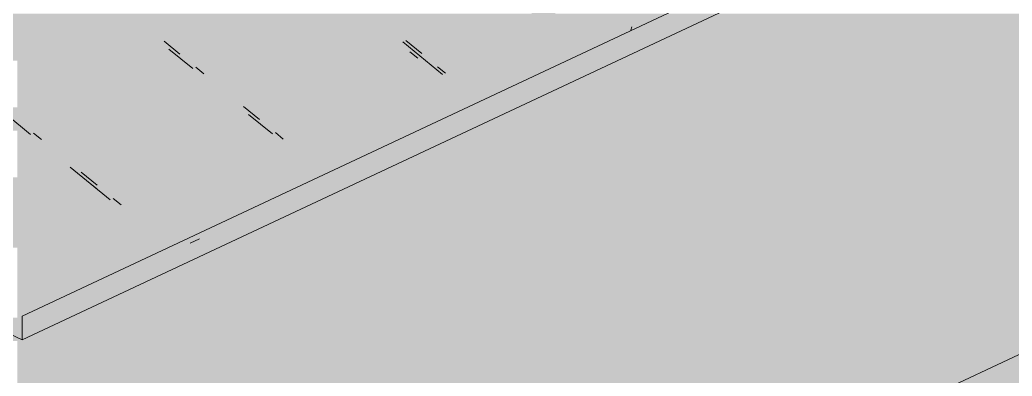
# Model space of a CAD drawing. Header units: millimetres. Extents: x 5 to 1315, y 5 to 292.
# Drawn here: x 1193.778 to 1197.866, y 87.001 to 88.47 of the extents above; entities that cross this region are included whole.
import ezdxf

# ---------------------------------------------------------------- set-up
doc = ezdxf.new("R2010")
doc.units = ezdxf.units.MM
doc.layers.add('EXISTING', color=7, linetype='Continuous')
doc.layers.add('IMAGES', color=7, linetype='Continuous')

# ---------------------------------------------------------------- blocks, each defined once
blk = doc.blocks.new('SHEET_03')
at = {"layer": 'EXISTING', "color": 250, "lineweight": 9}
for p, q in [((293.7871, 87.2481), (297.6014, 89.0388)), ((293.7871, 87.1506), (297.6014, 88.9413)), ((296.2955, 88.4272), (296.2989, 88.4406)), ((295.4338, 88.3307), (295.3683, 88.3846)), ((294.4377, 88.3285), (294.3722, 88.3824)), ((294.3924, 88.3496), (294.4907, 88.2688)), ((295.3558, 88.3787), (295.5196, 88.244)), ((295.4179, 88.3114), (295.3852, 88.3384)), ((294.536, 88.2477), (294.5032, 88.2747)), ((295.5321, 88.2499), (295.4993, 88.2768)), ((294.7653, 88.0592), (294.6998, 88.1131)), ((293.724, 88.0781), (293.8223, 87.9973)), ((294.7201, 88.0803), (294.8184, 87.9995)), ((293.8675, 87.9762), (293.8347, 88.0031)), ((294.8636, 87.9784), (294.8309, 88.0053)), ((293.9861, 87.8626), (294.1499, 87.7279)), ((294.0969, 87.7877), (294.0313, 87.8415)), ((294.0935, 87.7743), (294.0607, 87.8012)), ((294.1951, 87.7069), (294.1624, 87.7338)), ((294.4796, 87.549), (294.5181, 87.5671)), ((293.7871, 87.1506), (293.7871, 87.2481)), ((293.7091, 87.1873), (293.7871, 87.1506)), ((294.2024, 85.3568), (297.9396, 87.1113))]:
    blk.add_line(p, q, dxfattribs=at)
at = {"layer": 'IMAGES', "color": 7}
for points in [[(295.8873, 88.3985), (295.9836, 88.3985), (295.8873, 88.5913), (295.9836, 88.5913)], [(293.5745, 88.3985), (294.0564, 88.3985), (293.5745, 88.4949), (294.0564, 88.4949)], [(294.0564, 88.3985), (294.1527, 88.3985), (294.0564, 88.4949), (294.1527, 88.4949)], [(294.1527, 88.3985), (294.2491, 88.3985), (294.1527, 88.4949), (294.2491, 88.4949)], [(294.2491, 88.3985), (294.3455, 88.3985), (294.2491, 88.4949), (294.3455, 88.4949)], [(294.3455, 88.3985), (294.4418, 88.3985), (294.3455, 88.4949), (294.4418, 88.4949)], [(294.4418, 88.3985), (294.5382, 88.3985), (294.4418, 88.4949), (294.5382, 88.4949)], [(294.5382, 88.3985), (295.02, 88.3985), (294.5382, 88.4949), (295.02, 88.4949)], [(295.02, 88.3985), (295.1164, 88.3985), (295.02, 88.4949), (295.1164, 88.4949)], [(295.1164, 88.3985), (295.2127, 88.3985), (295.1164, 88.4949), (295.2127, 88.4949)], [(295.2127, 88.3985), (295.3091, 88.3985), (295.2127, 88.4949), (295.3091, 88.4949)], [(295.3091, 88.3985), (295.4055, 88.3985), (295.3091, 88.4949), (295.4055, 88.4949)], [(295.4055, 88.3985), (295.5018, 88.3985), (295.4055, 88.4949), (295.5018, 88.4949)], [(295.5018, 88.3985), (295.8873, 88.3985), (295.5018, 88.4949), (295.8873, 88.4949)], [(295.9836, 88.3985), (296.08, 88.3985), (295.9836, 88.4949), (296.08, 88.4949)], [(296.08, 88.3985), (296.1764, 88.3985), (296.08, 88.4949), (296.1764, 88.4949)], [(296.1764, 88.3985), (296.3691, 88.3985), (296.1764, 88.4949), (296.3691, 88.4949)], [(296.3691, 88.3985), (296.4655, 88.3985), (296.3691, 88.4949), (296.4655, 88.4949)], [(296.4655, 88.3985), (296.6582, 88.3985), (296.4655, 88.4949), (296.6582, 88.4949)], [(296.6582, 88.3985), (296.7545, 88.3985), (296.6582, 88.4949), (296.7545, 88.4949)], [(296.7545, 88.3985), (296.8509, 88.3985), (296.7545, 88.4949), (296.8509, 88.4949)], [(296.8509, 88.3985), (297.0436, 88.3985), (296.8509, 88.4949), (297.0436, 88.4949)], [(297.0436, 88.3985), (299.1636, 88.3985), (297.0436, 88.4949), (299.1636, 88.4949)], [(293.6709, 88.3021), (294.1527, 88.3021), (293.6709, 88.3985), (294.1527, 88.3985)], [(294.1527, 88.3021), (294.2491, 88.3021), (294.1527, 88.3985), (294.2491, 88.3985)], [(294.2491, 88.3021), (294.3455, 88.3021), (294.2491, 88.3985), (294.3455, 88.3985)], [(294.3455, 88.3021), (294.5382, 88.3021), (294.3455, 88.3985), (294.5382, 88.3985)], [(294.5382, 88.3021), (294.6345, 88.3021), (294.5382, 88.3985), (294.6345, 88.3985)], [(294.6345, 88.3021), (295.1164, 88.3021), (294.6345, 88.3985), (295.1164, 88.3985)], [(295.1164, 88.3021), (295.3091, 88.3021), (295.1164, 88.3985), (295.3091, 88.3985)], [(295.3091, 88.3021), (295.4055, 88.3021), (295.3091, 88.3985), (295.4055, 88.3985)], [(295.4055, 88.3021), (295.5018, 88.3021), (295.4055, 88.3985), (295.5018, 88.3985)], [(295.5018, 88.3021), (295.5982, 88.3021), (295.5018, 88.3985), (295.5982, 88.3985)], [(295.5982, 88.3021), (295.8873, 88.3021), (295.5982, 88.3985), (295.8873, 88.3985)], [(295.8873, 88.3021), (295.9836, 88.3021), (295.8873, 88.3985), (295.9836, 88.3985)], [(295.9836, 88.3021), (296.08, 88.3021), (295.9836, 88.3985), (296.08, 88.3985)], [(296.08, 88.3021), (296.1764, 88.3021), (296.08, 88.3985), (296.1764, 88.3985)], [(296.1764, 88.3021), (296.3691, 88.3021), (296.1764, 88.3985), (296.3691, 88.3985)], [(296.3691, 88.3021), (296.4655, 88.3021), (296.3691, 88.3985), (296.4655, 88.3985)], [(296.4655, 88.3021), (296.5618, 88.3021), (296.4655, 88.3985), (296.5618, 88.3985)], [(296.5618, 88.3021), (296.6582, 88.3021), (296.5618, 88.3985), (296.6582, 88.3985)], [(296.6582, 88.3021), (296.8509, 88.3021), (296.6582, 88.3985), (296.8509, 88.3985)], [(296.8509, 88.3021), (299.3564, 88.3021), (296.8509, 88.3985), (299.3564, 88.3985)], [(293.7673, 88.2057), (294.2491, 88.2057), (293.7673, 88.3021), (294.2491, 88.3021)], [(294.2491, 88.2057), (294.3455, 88.2057), (294.2491, 88.3021), (294.3455, 88.3021)], [(294.3455, 88.2057), (294.4418, 88.2057), (294.3455, 88.3021), (294.4418, 88.3021)], [(294.4418, 88.2057), (294.5382, 88.2057), (294.4418, 88.3021), (294.5382, 88.3021)], [(294.5382, 88.2057), (294.6345, 88.2057), (294.5382, 88.3021), (294.6345, 88.3021)], [(294.6345, 88.2057), (294.7309, 88.2057), (294.6345, 88.3021), (294.7309, 88.3021)], [(294.7309, 88.2057), (294.8273, 88.2057), (294.7309, 88.3021), (294.8273, 88.3021)], [(294.8273, 88.2057), (295.3091, 88.2057), (294.8273, 88.3021), (295.3091, 88.3021)], [(295.3091, 88.1093), (295.4055, 88.1093), (295.3091, 88.3021), (295.4055, 88.3021)], [(295.4055, 88.2057), (295.5982, 88.2057), (295.4055, 88.3021), (295.5982, 88.3021)], [(295.5982, 88.2057), (295.7909, 88.2057), (295.5982, 88.3021), (295.7909, 88.3021)], [(295.7909, 88.2057), (295.8873, 88.2057), (295.7909, 88.3021), (295.8873, 88.3021)], [(295.8873, 88.2057), (296.08, 88.2057), (295.8873, 88.3021), (296.08, 88.3021)], [(296.08, 88.2057), (296.1764, 88.2057), (296.08, 88.3021), (296.1764, 88.3021)], [(296.1764, 88.2057), (296.2727, 88.2057), (296.1764, 88.3021), (296.2727, 88.3021)], [(296.2727, 88.2057), (296.3691, 88.2057), (296.2727, 88.3021), (296.3691, 88.3021)], [(296.3691, 88.2057), (296.4655, 88.2057), (296.3691, 88.3021), (296.4655, 88.3021)], [(296.4655, 88.2057), (296.6582, 88.2057), (296.4655, 88.3021), (296.6582, 88.3021)], [(296.6582, 88.2057), (299.8382, 88.2057), (296.6582, 88.3021), (299.8382, 88.3021)], [(293.7673, 88.1093), (293.8636, 88.1093), (293.7673, 88.2057), (293.8636, 88.2057)], [(293.8636, 88.1093), (294.3455, 88.1093), (293.8636, 88.2057), (294.3455, 88.2057)], [(294.3455, 88.1093), (294.4418, 88.1093), (294.3455, 88.2057), (294.4418, 88.2057)], [(294.4418, 88.1093), (294.5382, 88.1093), (294.4418, 88.2057), (294.5382, 88.2057)], [(294.5382, 88.1093), (294.7309, 88.1093), (294.5382, 88.2057), (294.7309, 88.2057)], [(294.7309, 88.1093), (294.8273, 88.1093), (294.7309, 88.2057), (294.8273, 88.2057)], [(294.8273, 88.1093), (294.9236, 88.1093), (294.8273, 88.2057), (294.9236, 88.2057)], [(294.9236, 88.1093), (295.3091, 88.1093), (294.9236, 88.2057), (295.3091, 88.2057)], [(295.4055, 88.1093), (295.5018, 88.1093), (295.4055, 88.2057), (295.5018, 88.2057)], [(295.5018, 88.1093), (295.5982, 88.1093), (295.5018, 88.2057), (295.5982, 88.2057)], [(295.5982, 88.1093), (295.6945, 88.1093), (295.5982, 88.2057), (295.6945, 88.2057)], [(295.6945, 88.1093), (295.7909, 88.1093), (295.6945, 88.2057), (295.7909, 88.2057)], [(295.7909, 88.1093), (295.8873, 88.1093), (295.7909, 88.2057), (295.8873, 88.2057)], [(295.8873, 88.1093), (295.9836, 88.1093), (295.8873, 88.2057), (295.9836, 88.2057)], [(295.9836, 88.1093), (296.1764, 88.1093), (295.9836, 88.2057), (296.1764, 88.2057)], [(296.1764, 88.1093), (296.2727, 88.1093), (296.1764, 88.2057), (296.2727, 88.2057)], [(296.2727, 88.1093), (296.3691, 88.1093), (296.2727, 88.2057), (296.3691, 88.2057)], [(296.3691, 88.1093), (296.4655, 88.1093), (296.3691, 88.2057), (296.4655, 88.2057)], [(296.4655, 88.1093), (299.7418, 88.1093), (296.4655, 88.2057), (299.7418, 88.2057)], [(293.6709, 88.0129), (293.8636, 88.0129), (293.6709, 88.1093), (293.8636, 88.1093)], [(293.8636, 88.0129), (293.96, 88.0129), (293.8636, 88.1093), (293.96, 88.1093)], [(293.96, 88.0129), (294.5382, 88.0129), (293.96, 88.1093), (294.5382, 88.1093)], [(294.5382, 88.0129), (294.6345, 88.0129), (294.5382, 88.1093), (294.6345, 88.1093)], [(294.6345, 88.0129), (294.8273, 88.0129), (294.6345, 88.1093), (294.8273, 88.1093)], [(294.8273, 88.0129), (294.9236, 88.0129), (294.8273, 88.1093), (294.9236, 88.1093)], [(294.9236, 88.0129), (295.02, 88.0129), (294.9236, 88.1093), (295.02, 88.1093)], [(295.02, 88.0129), (295.2127, 88.0129), (295.02, 88.1093), (295.2127, 88.1093)], [(295.2127, 88.0129), (295.3091, 88.0129), (295.2127, 88.1093), (295.3091, 88.1093)], [(295.3091, 88.0129), (295.4055, 88.0129), (295.3091, 88.1093), (295.4055, 88.1093)], [(295.4055, 88.0129), (295.5982, 88.0129), (295.4055, 88.1093), (295.5982, 88.1093)], [(295.5982, 87.9165), (295.6945, 87.9165), (295.5982, 88.1093), (295.6945, 88.1093)], [(295.6945, 88.0129), (295.7909, 88.0129), (295.6945, 88.1093), (295.7909, 88.1093)], [(295.7909, 88.0129), (295.9836, 88.0129), (295.7909, 88.1093), (295.9836, 88.1093)], [(295.9836, 88.0129), (296.1764, 88.0129), (295.9836, 88.1093), (296.1764, 88.1093)], [(296.1764, 88.0129), (296.2727, 88.0129), (296.1764, 88.1093), (296.2727, 88.1093)], [(296.2727, 88.0129), (299.4527, 88.0129), (296.2727, 88.1093), (299.4527, 88.1093)], [(293.7673, 87.9165), (293.96, 87.9165), (293.7673, 88.0129), (293.96, 88.0129)], [(293.96, 87.9165), (294.1527, 87.9165), (293.96, 88.0129), (294.1527, 88.0129)], [(294.1527, 87.9165), (294.6345, 87.9165), (294.1527, 88.0129), (294.6345, 88.0129)], [(294.6345, 87.9165), (294.7309, 87.9165), (294.6345, 88.0129), (294.7309, 88.0129)], [(294.7309, 87.9165), (294.9236, 87.9165), (294.7309, 88.0129), (294.9236, 88.0129)], [(294.9236, 87.9165), (295.02, 87.9165), (294.9236, 88.0129), (295.02, 88.0129)], [(295.02, 87.9165), (295.1164, 87.9165), (295.02, 88.0129), (295.1164, 88.0129)], [(295.1164, 87.9165), (295.2127, 87.9165), (295.1164, 88.0129), (295.2127, 88.0129)], [(295.2127, 87.9165), (295.3091, 87.9165), (295.2127, 88.0129), (295.3091, 88.0129)], [(295.3091, 87.9165), (295.4055, 87.9165), (295.3091, 88.0129), (295.4055, 88.0129)], [(295.4055, 87.9165), (295.5982, 87.9165), (295.4055, 88.0129), (295.5982, 88.0129)], [(295.6945, 87.9165), (295.7909, 87.9165), (295.6945, 88.0129), (295.7909, 88.0129)], [(295.7909, 87.9165), (295.8873, 87.9165), (295.7909, 88.0129), (295.8873, 88.0129)], [(295.8873, 87.9165), (295.9836, 87.9165), (295.8873, 88.0129), (295.9836, 88.0129)], [(295.9836, 87.9165), (299.26, 87.9165), (295.9836, 88.0129), (299.26, 88.0129)], [(293.7673, 87.8201), (293.8636, 87.8201), (293.7673, 87.9165), (293.8636, 87.9165)], [(293.8636, 87.8201), (293.96, 87.8201), (293.8636, 87.9165), (293.96, 87.9165)], [(293.96, 87.8201), (294.0564, 87.8201), (293.96, 87.9165), (294.0564, 87.9165)], [(294.0564, 87.8201), (294.1527, 87.8201), (294.0564, 87.9165), (294.1527, 87.9165)], [(294.1527, 87.8201), (294.2491, 87.8201), (294.1527, 87.9165), (294.2491, 87.9165)], [(294.2491, 87.8201), (294.5382, 87.8201), (294.2491, 87.9165), (294.5382, 87.9165)], [(294.5382, 87.8201), (294.7309, 87.8201), (294.5382, 87.9165), (294.7309, 87.9165)], [(294.7309, 87.8201), (294.8273, 87.8201), (294.7309, 87.9165), (294.8273, 87.9165)], [(294.8273, 87.8201), (294.9236, 87.8201), (294.8273, 87.9165), (294.9236, 87.9165)], [(294.9236, 87.8201), (295.02, 87.8201), (294.9236, 87.9165), (295.02, 87.9165)], [(295.02, 87.8201), (295.1164, 87.8201), (295.02, 87.9165), (295.1164, 87.9165)], [(295.1164, 87.8201), (295.3091, 87.8201), (295.1164, 87.9165), (295.3091, 87.9165)], [(295.3091, 87.8201), (295.4055, 87.8201), (295.3091, 87.9165), (295.4055, 87.9165)], [(295.4055, 87.8201), (295.5018, 87.8201), (295.4055, 87.9165), (295.5018, 87.9165)], [(295.5018, 87.8201), (295.5982, 87.8201), (295.5018, 87.9165), (295.5982, 87.9165)], [(295.5982, 87.8201), (295.7909, 87.8201), (295.5982, 87.9165), (295.7909, 87.9165)], [(295.7909, 87.8201), (295.8873, 87.8201), (295.7909, 87.9165), (295.8873, 87.9165)], [(295.8873, 87.8201), (299.0673, 87.8201), (295.8873, 87.9165), (299.0673, 87.9165)], [(293.3818, 87.7237), (293.8636, 87.7237), (293.3818, 87.8201), (293.8636, 87.8201)], [(293.8636, 87.7237), (293.96, 87.7237), (293.8636, 87.8201), (293.96, 87.8201)], [(293.96, 87.7237), (294.0564, 87.7237), (293.96, 87.8201), (294.0564, 87.8201)], [(294.0564, 87.7237), (294.1527, 87.7237), (294.0564, 87.8201), (294.1527, 87.8201)], [(294.1527, 87.7237), (294.2491, 87.7237), (294.1527, 87.8201), (294.2491, 87.8201)], [(294.2491, 87.7237), (294.3455, 87.7237), (294.2491, 87.8201), (294.3455, 87.8201)], [(294.3455, 87.7237), (294.4418, 87.7237), (294.3455, 87.8201), (294.4418, 87.8201)], [(294.4418, 87.7237), (294.5382, 87.7237), (294.4418, 87.8201), (294.5382, 87.8201)], [(294.5382, 87.7237), (294.6345, 87.7237), (294.5382, 87.8201), (294.6345, 87.8201)], [(294.6345, 87.7237), (294.7309, 87.7237), (294.6345, 87.8201), (294.7309, 87.8201)], [(294.7309, 87.7237), (294.8273, 87.7237), (294.7309, 87.8201), (294.8273, 87.8201)], [(294.8273, 87.7237), (294.9236, 87.7237), (294.8273, 87.8201), (294.9236, 87.8201)], [(294.9236, 87.6273), (295.02, 87.6273), (294.9236, 87.8201), (295.02, 87.8201)], [(295.02, 87.7237), (295.2127, 87.7237), (295.02, 87.8201), (295.2127, 87.8201)], [(295.2127, 87.7237), (295.3091, 87.7237), (295.2127, 87.8201), (295.3091, 87.8201)], [(295.3091, 87.7237), (295.4055, 87.7237), (295.3091, 87.8201), (295.4055, 87.8201)], [(295.4055, 87.7237), (295.5018, 87.7237), (295.4055, 87.8201), (295.5018, 87.8201)], [(295.5018, 87.7237), (295.5982, 87.7237), (295.5018, 87.8201), (295.5982, 87.8201)], [(295.5982, 87.7237), (298.8745, 87.7237), (295.5982, 87.8201), (298.8745, 87.8201)], [(293.5745, 87.6273), (293.96, 87.6273), (293.5745, 87.7237), (293.96, 87.7237)], [(293.96, 87.6273), (294.0564, 87.6273), (293.96, 87.7237), (294.0564, 87.7237)], [(294.0564, 87.6273), (294.1527, 87.6273), (294.0564, 87.7237), (294.1527, 87.7237)], [(294.1527, 87.6273), (294.2491, 87.6273), (294.1527, 87.7237), (294.2491, 87.7237)], [(294.2491, 87.6273), (294.3455, 87.6273), (294.2491, 87.7237), (294.3455, 87.7237)], [(294.3455, 87.6273), (294.4418, 87.6273), (294.3455, 87.7237), (294.4418, 87.7237)], [(294.4418, 87.6273), (294.5382, 87.6273), (294.4418, 87.7237), (294.5382, 87.7237)], [(294.5382, 87.6273), (294.6345, 87.6273), (294.5382, 87.7237), (294.6345, 87.7237)], [(294.6345, 87.6273), (294.7309, 87.6273), (294.6345, 87.7237), (294.7309, 87.7237)], [(294.7309, 87.6273), (294.8273, 87.6273), (294.7309, 87.7237), (294.8273, 87.7237)], [(294.8273, 87.6273), (294.9236, 87.6273), (294.8273, 87.7237), (294.9236, 87.7237)], [(295.02, 87.6273), (295.2127, 87.6273), (295.02, 87.7237), (295.2127, 87.7237)], [(295.2127, 87.6273), (295.4055, 87.6273), (295.2127, 87.7237), (295.4055, 87.7237)], [(295.4055, 87.6273), (295.5018, 87.6273), (295.4055, 87.7237), (295.5018, 87.7237)], [(295.5018, 87.6273), (298.6818, 87.6273), (295.5018, 87.7237), (298.6818, 87.7237)], [(293.6709, 87.5309), (293.96, 87.5309), (293.6709, 87.6273), (293.96, 87.6273)], [(293.96, 87.5309), (294.1527, 87.5309), (293.96, 87.6273), (294.1527, 87.6273)], [(294.1527, 87.5309), (294.2491, 87.5309), (294.1527, 87.6273), (294.2491, 87.6273)], [(294.2491, 87.5309), (294.3455, 87.5309), (294.2491, 87.6273), (294.3455, 87.6273)], [(294.3455, 87.5309), (294.4418, 87.5309), (294.3455, 87.6273), (294.4418, 87.6273)], [(294.4418, 87.5309), (294.5382, 87.5309), (294.4418, 87.6273), (294.5382, 87.6273)], [(294.5382, 87.5309), (294.6345, 87.5309), (294.5382, 87.6273), (294.6345, 87.6273)], [(294.6345, 87.5309), (294.7309, 87.5309), (294.6345, 87.6273), (294.7309, 87.6273)], [(294.7309, 87.5309), (294.8273, 87.5309), (294.7309, 87.6273), (294.8273, 87.6273)], [(294.8273, 87.5309), (294.9236, 87.5309), (294.8273, 87.6273), (294.9236, 87.6273)], [(294.9236, 87.5309), (295.02, 87.5309), (294.9236, 87.6273), (295.02, 87.6273)], [(295.02, 87.5309), (295.2127, 87.5309), (295.02, 87.6273), (295.2127, 87.6273)], [(295.2127, 87.5309), (298.4891, 87.5309), (295.2127, 87.6273), (298.4891, 87.6273)], [(293.7673, 87.3381), (293.8636, 87.3381), (293.7673, 87.5309), (293.8636, 87.5309)], [(293.8636, 87.4345), (293.96, 87.4345), (293.8636, 87.5309), (293.96, 87.5309)], [(293.96, 87.4345), (294.0564, 87.4345), (293.96, 87.5309), (294.0564, 87.5309)], [(294.0564, 87.4345), (294.1527, 87.4345), (294.0564, 87.5309), (294.1527, 87.5309)], [(294.1527, 87.4345), (294.2491, 87.4345), (294.1527, 87.5309), (294.2491, 87.5309)], [(294.2491, 87.4345), (294.3455, 87.4345), (294.2491, 87.5309), (294.3455, 87.5309)], [(294.3455, 87.4345), (294.4418, 87.4345), (294.3455, 87.5309), (294.4418, 87.5309)], [(294.4418, 87.4345), (294.5382, 87.4345), (294.4418, 87.5309), (294.5382, 87.5309)], [(294.5382, 87.4345), (294.6345, 87.4345), (294.5382, 87.5309), (294.6345, 87.5309)], [(294.6345, 87.4345), (294.7309, 87.4345), (294.6345, 87.5309), (294.7309, 87.5309)], [(294.7309, 87.4345), (294.8273, 87.4345), (294.7309, 87.5309), (294.8273, 87.5309)], [(294.8273, 87.4345), (295.02, 87.4345), (294.8273, 87.5309), (295.02, 87.5309)], [(295.02, 87.4345), (298.2964, 87.4345), (295.02, 87.5309), (298.2964, 87.5309)], [(293.8636, 87.3381), (293.96, 87.3381), (293.8636, 87.4345), (293.96, 87.4345)], [(293.96, 87.3381), (294.1527, 87.3381), (293.96, 87.4345), (294.1527, 87.4345)], [(294.1527, 87.3381), (294.2491, 87.3381), (294.1527, 87.4345), (294.2491, 87.4345)], [(294.2491, 87.3381), (294.3455, 87.3381), (294.2491, 87.4345), (294.3455, 87.4345)], [(294.3455, 87.3381), (294.4418, 87.3381), (294.3455, 87.4345), (294.4418, 87.4345)], [(294.4418, 87.3381), (294.5382, 87.3381), (294.4418, 87.4345), (294.5382, 87.4345)], [(294.5382, 87.3381), (294.6345, 87.3381), (294.5382, 87.4345), (294.6345, 87.4345)], [(294.6345, 87.3381), (294.7309, 87.3381), (294.6345, 87.4345), (294.7309, 87.4345)], [(294.7309, 87.3381), (298.1036, 87.3381), (294.7309, 87.4345), (298.1036, 87.4345)], [(293.7673, 87.2417), (293.8636, 87.2417), (293.7673, 87.3381), (293.8636, 87.3381)], [(293.8636, 87.2417), (293.96, 87.2417), (293.8636, 87.3381), (293.96, 87.3381)], [(293.96, 87.1453), (294.0564, 87.1453), (293.96, 87.3381), (294.0564, 87.3381)], [(294.0564, 87.2417), (294.1527, 87.2417), (294.0564, 87.3381), (294.1527, 87.3381)], [(294.1527, 87.2417), (294.2491, 87.2417), (294.1527, 87.3381), (294.2491, 87.3381)], [(294.2491, 87.2417), (294.3455, 87.2417), (294.2491, 87.3381), (294.3455, 87.3381)], [(294.3455, 87.2417), (294.4418, 87.2417), (294.3455, 87.3381), (294.4418, 87.3381)], [(294.4418, 87.2417), (294.6345, 87.2417), (294.4418, 87.3381), (294.6345, 87.3381)], [(294.6345, 87.2417), (297.9109, 87.2417), (294.6345, 87.3381), (297.9109, 87.3381)], [(293.6709, 87.1453), (293.8636, 87.1453), (293.6709, 87.2417), (293.8636, 87.2417)], [(293.8636, 87.1453), (293.96, 87.1453), (293.8636, 87.2417), (293.96, 87.2417)], [(294.0564, 87.1453), (294.1527, 87.1453), (294.0564, 87.2417), (294.1527, 87.2417)], [(294.1527, 87.1453), (294.2491, 87.1453), (294.1527, 87.2417), (294.2491, 87.2417)], [(294.2491, 87.1453), (294.3455, 87.1453), (294.2491, 87.2417), (294.3455, 87.2417)], [(294.3455, 87.1453), (294.4418, 87.1453), (294.3455, 87.2417), (294.4418, 87.2417)], [(294.4418, 87.1453), (297.5255, 87.1453), (294.4418, 87.2417), (297.5255, 87.2417)], [(297.5255, 87.1453), (297.7182, 87.1453), (297.5255, 87.2417), (297.7182, 87.2417)], [(297.7182, 87.1453), (297.8145, 87.1453), (297.7182, 87.2417), (297.8145, 87.2417)], [(297.8145, 87.1453), (298.0073, 87.1453), (297.8145, 87.2417), (298.0073, 87.2417)], [(293.7673, 87.0489), (293.8636, 87.0489), (293.7673, 87.1453), (293.8636, 87.1453)], [(293.8636, 87.0489), (294.0564, 87.0489), (293.8636, 87.1453), (294.0564, 87.1453)], [(294.0564, 87.0489), (294.1527, 87.0489), (294.0564, 87.1453), (294.1527, 87.1453)], [(294.1527, 87.0489), (294.2491, 87.0489), (294.1527, 87.1453), (294.2491, 87.1453)], [(294.2491, 87.0489), (297.4291, 87.0489), (294.2491, 87.1453), (297.4291, 87.1453)], [(297.4291, 87.0489), (297.5255, 87.0489), (297.4291, 87.1453), (297.5255, 87.1453)], [(297.5255, 87.0489), (297.7182, 87.0489), (297.5255, 87.1453), (297.7182, 87.1453)], [(297.7182, 87.0489), (297.8145, 87.0489), (297.7182, 87.1453), (297.8145, 87.1453)], [(297.8145, 87.0489), (297.9109, 87.0489), (297.8145, 87.1453), (297.9109, 87.1453)], [(293.7673, 86.9525), (294.0564, 86.9525), (293.7673, 87.0489), (294.0564, 87.0489)], [(294.0564, 86.9525), (297.3327, 86.9525), (294.0564, 87.0489), (297.3327, 87.0489)], [(297.3327, 86.9525), (297.4291, 86.9525), (297.3327, 87.0489), (297.4291, 87.0489)], [(297.4291, 86.9525), (297.6218, 86.9525), (297.4291, 87.0489), (297.6218, 87.0489)], [(297.6218, 86.9525), (297.7182, 86.9525), (297.6218, 87.0489), (297.7182, 87.0489)], [(297.7182, 86.9525), (297.8145, 86.9525), (297.7182, 87.0489), (297.8145, 87.0489)], [(297.8145, 86.9525), (297.9109, 86.9525), (297.8145, 87.0489), (297.9109, 87.0489)]]:
    blk.add_solid(points, dxfattribs=at)

msp = doc.modelspace()

# ---------------------------------------------------------------- block references
msp.add_blockref('SHEET_03', (900, 0))

doc.saveas('drawing.dxf')
